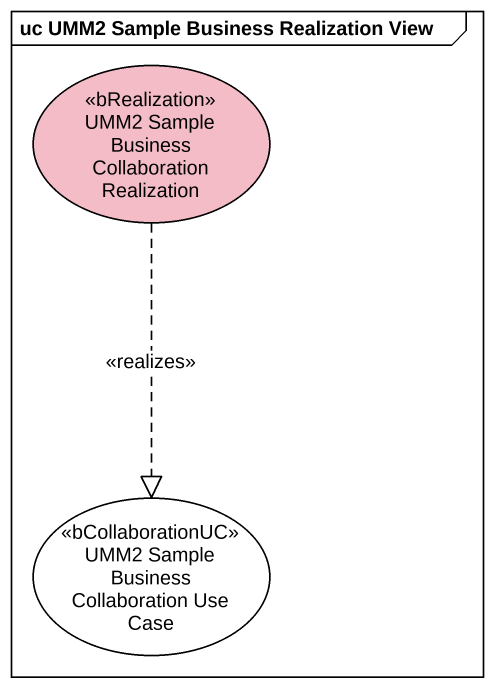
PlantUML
@startuml
mainframe uc UMM2 Sample Business Realization View
usecase "UMM2 Sample Business Collaboration Realization" as UMM2_Sample_Business <<bRealization>> #F3BCC7
usecase "UMM2 Sample Business Collaboration Use Case" as UMM2_Sample_Business_2 <<bCollaborationUC>>
UMM2_Sample_Business ..|> UMM2_Sample_Business_2 : <<realizes>>
@enduml
